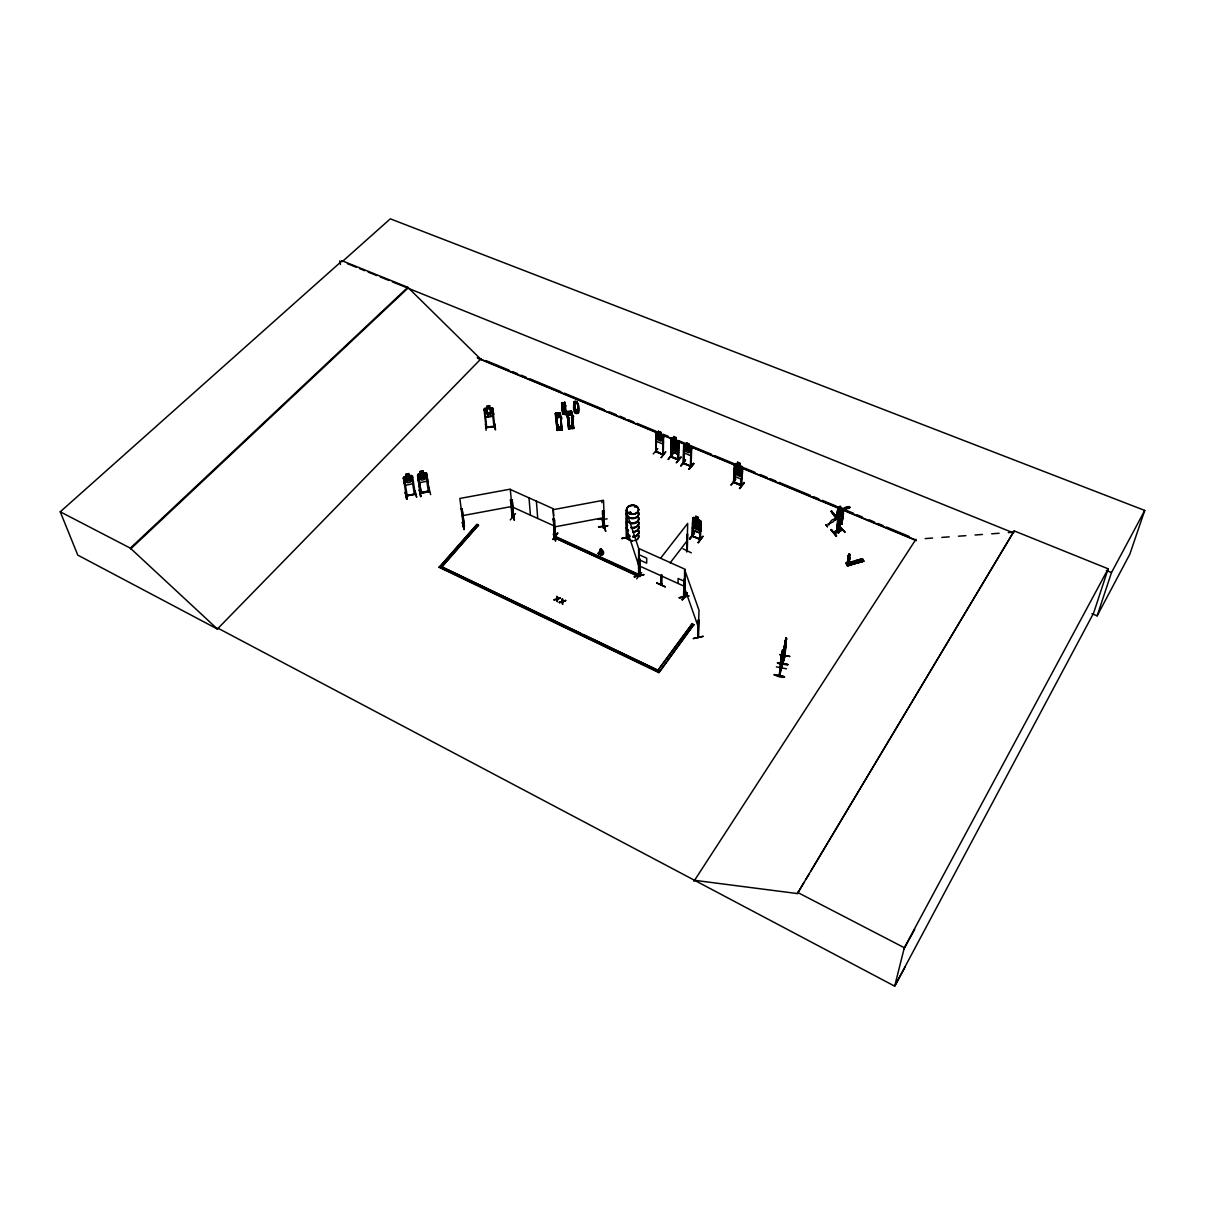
<?xml version="1.0" encoding="UTF-8"?>
<svg xmlns="http://www.w3.org/2000/svg" width="1205" height="1205" viewBox="0 0 1205 1205"><rect width="100%" height="100%" fill="white"/><g stroke="black" fill="none" stroke-linecap="round" stroke-linejoin="round"><path stroke-width="1.5" d="M657.825 448.621L653.215 453.969M741.557 485.871L742.807 467.314L735.547 463.533L734.598 464L733.453 482.452L741.557 485.811L734.387 482.346M656.288 451.935L655.671 433.182L656.544 432.7M656.379 451.965L655.821 434.207L655.746 451.438L663.533 454.677L662.87 453.743M656.168 451.965L656.544 434.508M665.281 586.654L656.785 582.813M658.367 433.604L658.337 431.285L660.958 432.369L662.072 439.87L660.747 441.045L658.322 440.021L657.026 437.776L657.056 433.77L658.367 433.604L658.427 431.39M478.475 525.094L441.843 566.877L478.475 525.094L476.969 524.401L439.223 567.374L658.924 672.631L693.824 624.597L692.122 623.813L658.216 669.905L692.122 623.813M660.943 434.523L660.958 432.369M661.138 457.629L665.778 451.664L661.214 457.599M661.696 583.913L660.852 584.937L661.018 575.252M661.319 575.388L661.364 585.043M661.47 574.664L661.274 585.073L661.756 583.853M662.735 437.34L663.609 437.445L662.735 437.34L663.292 454.933L663.548 436.361L662.63 435.231L663.352 442.13M661.696 584.515L661.756 574.8M662.87 454.36L662.886 437.144M663.157 454.903L656.544 451.333M668.338 459.497L672.887 453.758L668.353 459.15M847.251 564.678L848.169 556.635M670.673 456.906L670.959 438.289L671.803 437.867L678.852 441.572L678.49 460.114L670.567 456.785M678.174 442.34L677.602 459.783L678.566 459.226L671.441 456.71L678.641 459.918L670.808 456.62L670.914 438.349L671.803 437.867M670.658 456.228L671.441 457.147L670.733 455.957M671.366 457.117L671.772 439.674L670.899 439.584L671.772 439.674M672.706 444.073L674.333 442.145L672.857 439.027L673.399 443.862L672.074 444.027M673.294 450.248L672.013 448.004L672.315 438.951L673.64 438.786L673.64 436.466L676.276 437.551L676.095 439.81L677.391 441.075L677.09 450.083L675.749 451.242M673.866 442.25L675.448 442.898M602.575 515.047L602.59 513.646M602.681 515.032L602.5 510.875M674.664 441.587L677.12 440.834L675.418 442.612L677.105 445.865L676.291 445.519M677.165 446.106L675.869 444.856L676.02 440.473M674.77 441.617L673.505 439.298L676.156 440.367L675.945 447.251L673.49 446.257L673.595 439.403L676.08 440.518M680.855 456.846L676.276 462.84L681.247 457.313M678.761 441.557L678.4 460.129M565.311 412.532L565.416 406.913A1.988 1.431 -6.3 0 0 564.889 404.684M678.023 583.446L678.129 578.49L684.139 581.202M680.915 465.642L685.525 459.964L680.961 465.642M683.627 596.355L684.666 596.46L683.943 595.481M700.241 539.704L699.623 538.771M562.84 604.277L562.871 601.506L565.627 600.452L562.886 601.852L562.825 601.009L565.627 600.452M688.838 596.023L679.304 597.575M562.163 601.205L559.376 602.636L562.223 602.063L562.223 598.84M562.238 599.186L562.193 601.551L559.376 602.636M683.175 463.247L684.048 463.624L684.53 446.151L683.642 446.046L684.53 446.151M682.994 548.802L691.354 552.839M682.151 599.578L687.016 592.981L682.196 599.608M686.443 442.943L686.428 445.278L685.088 445.443L684.982 449.435L686.263 451.694L688.733 452.719L690.104 451.574L690.209 447.567L688.899 446.302L689.004 444.088L686.443 442.943L689.094 444.058L688.989 446.272M557.448 601.732L557.493 598.975L560.25 597.906L557.508 599.322L557.448 598.463L560.25 597.906M572.48 426.57L572.676 418.12A3.013 2.154 -6.5 0 0 572.541 415.198A3.013 2.154 -6.5 0 0 568.308 415.544A3.013 2.154 -6.5 0 0 568.459 418.587L569.513 426.811M684.229 579.198L685.012 579.545L684.229 579.198L683.536 596.355L684.5 596.129M684.711 580.117L684.199 597.846L684.259 596.339M684.53 597.77L685.118 569.287L639.027 548.606L639.253 576.201L640.066 576.472L639.117 575.448M698.373 519.4L701.114 521.358L700.361 539.72L692.107 536.135L700.376 539.162M692.137 535.517L693.131 535.623L692.273 535.577M556.846 596.309L556.785 601.415M686.986 534.523L686.82 551.769L687.272 534.643M686.91 551.649L687.694 523.377L661.168 557.478M687.709 534.071L687.257 551.167M690.977 448.847L690.375 466.365L691.143 466.606M690.254 466.275L690.269 465.793M690.435 455.52L691.67 448.064L691.068 466.576L684.063 463.187M691.308 466.41L683.416 463.097L683.807 444.826L684.621 444.434M691.324 465.793L690.48 465.401M576.035 401.702C578.641 400.888 581.94 416.177 575.177 413.21C572.044 411.251 573.911 394.442 577.391 403.856A1.988 1.431 -6.8 0 1 577.888 405.995L577.752 411.628L575.764 411.703L575.101 406.221A1.988 1.431 -6.8 0 1 575.403 403.931L575.448 402.003M689.772 538.951L694.562 532.911L689.817 539.072M693.508 463.307L688.944 469.363L693.553 463.338M562.163 603.961L562.208 601.717L559.361 602.289M692.197 536.135L692.8 517.758L695.541 518.27M692.257 536.195L692.755 517.834L693.749 517.472M693.477 519.37L692.95 536.526L693.643 519.144L692.724 519.039L693.643 519.144M562.886 599.156L562.856 601.355L565.657 600.798M600.677 554.059L600.949 548.591L602.696 553.035L600.677 554.059L599.397 553.216L600.617 548.757L599.397 553.216M695.375 522.458C693.357 517.653 702.259 523.889 695.39 520.394M557.508 596.611L557.463 598.825L560.265 598.252M693.342 638.514L703.087 636.481M658.924 672.631L693.824 624.597M699.442 524.778L697.996 525.877L695.421 524.747L694.095 522.458L694.231 518.496L695.631 518.376L695.662 516.071L698.433 517.261L698.222 519.506L699.578 520.816L699.292 528.905L697.846 530.004L695.255 528.905L693.929 526.63L694.05 522.684L695.466 522.563M698.162 542.732L702.922 536.21L698.222 542.416M700.376 522.081L701.144 522.413L700.376 522.081L699.638 539.479L700.482 538.816M693.703 517.382L701.069 521.434L700.707 531.239L699.638 532.987L693.146 530.215L692.348 527.76M698.373 619.973L698.418 637.445L698.373 619.973L698.975 620.605M697.755 636.074L698.041 637.535L699.02 610.272L684.636 569.694L684.199 597.846L683.958 596.49M698.252 636.15L698.719 619.912M640.036 559.24L639.102 559.12L640.036 559.24L639.93 576.457L639.117 576.095L638.786 558.066M655.595 451.664L663.292 454.888M860.686 559.331L862.343 558.728L846.076 563.353L847.552 565.672L849.194 564.302L849.194 565.205C848.275 560.702 846.633 565.281 847.959 562.148L846.317 562.615L846.467 563.91M848.004 556.183L848.094 555.445M848.139 555.716L848.034 556.68M848.26 557.177L847.552 562.991L848.576 564.497L849.932 557.9M849.706 557.403L849.887 554.812M849.947 558.819L849.54 556.846M730.848 485.028L735.788 479.063L731.315 484.862M734.643 463.94L733.694 482.241L741.452 485.208M734.523 465.22L735.427 465.326L734.357 482.783L733.77 481.608M741.045 470.809L739.584 471.953L737.068 470.899L735.803 468.625L736.044 464.618L737.445 464.467L737.535 462.148L740.262 463.277L739.975 465.522L741.301 466.802L740.789 474.966L739.328 476.111L736.782 475.071L735.532 472.827L735.758 468.85L737.083 468.579M737.49 464.407L737.626 462.253M739.554 488.341L743.997 482.512M741.075 485.299L741.873 468.278L742.626 468.594M740.879 485.57L741.391 478.415M741.708 473.249L742.039 468.082M602.395 520.183L602.289 518.798L603.102 526.404L602.786 519.385L602.349 520.093M569.016 417.894L569.347 418.722M781.668 668.142L783.054 650.067L780.9 657.945L781.322 656.303M785.027 643.078L782.949 663.819L785.042 655.309M554.33 535.442L555.174 536.376L553.411 518.752L554.421 536.089M774.273 674.936C793.779 677.105 780.72 679.213 774.333 674.544M776.382 666.877L786.519 668.82M787.859 664.482C778.4 665.1 769.95 660.144 787.859 664.512M779.831 654.466L789.953 656.484L779.816 654.707M781.668 654.541L779.258 675.297M780.915 657.885L780.463 664.678L782.376 655.61M781.593 655.249L779.545 675.96L782.241 652.779M781.955 652.372L781.759 654.586L781.97 652.508M782.452 651.95L782.542 649.841L781.894 653.065M781.021 668.775L783.024 650.173M781.442 668.745L783.295 651.348L781.955 657.403L781.744 655.701M785.66 640.638L784.771 644.148L786.353 637.942L784.621 655.927L782.542 663.684L785.299 640.307M784.365 645.684L783.898 652.508L785.886 643.545L783.792 652.492M782.602 663.744L785.404 640.201M785.946 637.852L785.991 639.343M785.6 644.389L786.473 637.957L784.756 656.785L784.636 655.836M785.585 644.494L784.41 648.998L786.353 639.177L784.862 656.635M600.813 548.606L599.352 552.553M512.05 500.376L511.327 500.06L512.23 500.165L513.722 517.487L513.24 516.9M513.646 517.457L512.23 500.165M513.164 516.87L511.914 516.297L512.908 517.066L510.272 489.155L459.843 498.463L463.473 526.344L464.392 526.103L462.118 509.082L461.199 509.007L462.118 509.082M511.929 516.975L512.969 516.403L511.974 516.629M559.692 427.745C559 426.916 559.617 428.754 559.662 427.097M836.481 517.969L836.662 516.343M836.963 515.981L838.077 507.049L836.436 517.984L841.858 524.009L843.455 513.104L842.672 512.667L841.226 523.527M834.628 515.213C839.463 522.533 835.743 518.617 838.288 507.727L837.882 507.124M838.077 507.049L837.098 518.662L835.201 520.108C833.965 519.717 838.801 518.15 834.463 515.845M838.258 512.276L840.081 506.19L841.903 508.209L841.632 510.378L843.289 513.194L841.858 524.009L831.36 511.161L841.406 524.326L836.225 516.674L836.933 516.222M564.166 412.773L564.362 411.854L564.317 412.833M564.603 412.697L564.407 412.02M839.177 513.285L839.674 509.263L841.391 511.146L840.879 515.168M840.126 506.341L839.855 508.495L837.791 507.154L842.702 511.764L841.572 510.378L841.903 508.209M841.753 508.254L841.783 516.177L840.653 516.885L838.951 515.002M840.864 523.708L841.918 521.75M841.632 524.009L842.958 512.547M833.649 532.173L841.572 529.01M834.267 532.911L842.22 529.341L834.282 532.941M570.929 425.41L571.245 426.841M571.411 426.66L570.598 425.651M837.626 519.927L838.831 520.153L836.662 531.149L837.596 519.762L838.846 520.078L837.339 530.787M836.526 531.074L838.153 519.521M836.165 536.15L831.239 529.432L836.556 535.924M837.355 530.893L838.74 520.108M839.147 521.735L838.575 532.218L839.975 521.539L838.183 533.107L839.704 521.494L839.689 522.368M839.177 521.901L839.554 522.337C836.993 526.013 840.442 534.568 837.791 532.474M576.833 411.056L576.999 411.583M838.891 532.851L840.367 521.976M839.252 526.148L844.69 532.098M781.277 660.43L781.774 656.876L780.991 661.168L781.292 660.189M694.562 880.313L797.379 893.568L1014.203 530.893L1108.163 568.82L1093.613 613.074L894.682 986.172L218.105 628.272L217.382 629.01L77.783 555.113L60.25 511.809L342.145 260.777L407.817 287.317L480.69 359.15L477.24 357.719L735.351 465.025M846.693 564L847.025 562.735M848.636 555.294L848.862 553.758L849.646 554.014M854.872 560.943L856.529 560.34L857.885 562.66M856.243 563.112L854.887 560.792M857.99 559.933L859.316 562.404L857.99 559.933L859.617 559.481L860.973 561.801M862.072 561.5L860.701 559.18M847.16 565.205L847.612 566.004L863.699 561.048L862.343 558.728L862.66 559.677L846.467 563.789M777.722 662.75L787.814 664.844M603.072 525.726L603.313 524.988M599.879 553.773L600.708 548.953M848.456 564.527L849.54 559.376M784.455 645.775L784.771 644.118M841.602 513.917L840.488 513.692A7.787 4.157 -45.7 0 1 848.651 508.329L850.007 507.365L849.254 507.275A9.098 4.865 -45.7 0 0 840.397 512.577L839.719 513.526L837.927 512.652L837.249 516.192L837.927 516.84L841.602 513.917L840.909 513.27M837.927 516.84L837.927 512.652M629.296 512.818L630.471 512.125L630.215 513.255M630.516 513.21L630.411 512.14L629.929 512.984M784.47 676.698L774.288 674.83M1108.163 568.82L904.322 947.733L894.682 986.172L905.06 967.073M810.875 871.034L1014.203 530.893M783.295 651.348L781.729 655.415M786.699 639.253L785.976 640.036M779.183 675.719L781.322 667.284M779.213 675.809L781.232 667.977M782.542 663.563L785.118 655.415M785.329 640.894L786.097 637.716L784.289 648.26M846.904 563.172L847.913 563.292L846.874 562.765M836.677 531.074L836.767 530.2M837.098 518.662L836.089 517.427L834.342 519.159C838.243 518.677 834.327 515.755 835.909 517.819M599.759 551.95L600.693 548.667M626.389 537.37C627.157 540.262 626.63 536.089 626.374 538.017M626.63 538.243L626.781 537.37M422.398 475.96L424.642 473.595L423.091 476.427L425.47 478.536L422.548 476.984L420.244 479.56L421.825 476.653L419.536 474.68L422.187 476.05M412.592 483.747L413.27 481.518M426.69 481.157L427.398 478.912M427.519 478.972L426.796 481.277L419.702 482.678L418.451 480.765M1091.926 613.676L1097.137 615.845L1111.507 572.556L1144.75 510.438L390.315 218.828L342.295 261.621L342.145 260.777M1144.75 510.438L1129.823 554.225L1097.137 615.845M564.573 412.592L564.181 411.99M604.503 527.564L603.524 527.76M604.518 528.182L603.509 500.256L553.05 509.7L555.068 537.581C554.104 535.773 556.981 536.903 555.023 536.978M484.651 414.927L485.796 416.96L492.755 416.282L493.553 414.068L492.619 416.147L485.796 416.945M492.634 416.222L493.493 414.008M559.015 427.368L559.391 428.468M571.23 426.284L571.215 425.802M419.325 489.998L420.56 496.626M842.265 522.277L841.436 521.78M686.489 551.468L687.287 550.549M463.488 525.726L464.332 525.666M782.301 652.086L780.87 660.43M464.106 529.251L462.419 522.443L464.106 529.522M425.847 474.469L426.736 474.529L425.847 474.469L428.408 491.836L429.131 490.781M420.093 492.574L421.268 493.207L418.466 475.915L417.638 476.08L420.244 493.417L429.387 491.61M420.199 493.191L429.281 491.625L426.675 474.303M414.309 493.809L415.032 493.357M414.309 494.171L411.688 477.06L412.577 477.12L411.688 477.06M406.175 495.782L415.288 494.216L412.471 475.809L404.262 476.788L403.359 477.677L406.221 496.008L415.288 493.583M553.698 533.951L555.776 540.819M564.663 402.862L562.931 402.922L562.916 404.85A1.988 1.431 -6.3 0 0 562.63 407.139L563.353 412.697M559.768 428.121L559.045 427.308M659.466 436.526L661.831 435.653L660.159 437.43L661.861 440.684L659.632 437.656L657.373 438.801L659.09 436.963L657.463 433.83L659.602 436.662M662.524 443.922L663.488 442.115M831.149 529.748L836.526 535.969M603.479 526.359L602.666 518.783L602.771 520.138M677.692 449.028L678.656 447.266M670.824 444.088L671.607 446.558L677.797 449.058L678.746 447.311M687.452 448.275L689.938 447.341L688.191 449.104L689.878 452.372L687.648 449.345L685.299 450.459L687.091 448.637L685.494 445.488L687.588 448.245M670.688 446.919L671.471 449.36L677.647 451.89L678.581 450.143M670.582 449.149L671.351 451.604L677.526 454.104L678.43 452.252M677.526 454.104L678.475 452.372M904.036 948.877L914.731 929.371M779.65 675.809L781.668 667.359M408.179 478.656L410.453 476.201L408.917 479.018L411.342 481.051L408.39 479.59L406.085 482.166L407.667 479.244L405.362 477.195L408.133 478.43M631.043 513.179L630.878 512.637M738.575 467.495L741.015 466.576L739.147 468.323L740.789 471.592L738.575 468.549L736.104 469.649L738.017 467.841L736.466 464.678L738.545 467.299M797.379 893.568L804.127 882.301M806.055 879.078L808.947 874.243M700.813 527.007L699.834 528.814L700.858 527.127M699.638 532.987L700.617 531.194M742.446 473.068L741.376 474.785L734.975 472.209L734.312 469.679M740.955 478.957L742.084 477.331M493.869 426.615L494.683 425.922L493.734 426.419M834.402 515.77L832.369 512.652L832.971 513.315M485.841 427.444L494.743 426.54M841.602 520.289L842.476 518.903L841.647 520.409L837.37 515.68L837.159 512.893M841.647 520.409L842.566 518.858M693.944 881.262L915.966 539.253M603.539 528.046L604.443 528.167L603.826 510.845L602.982 510.995L603.509 528.347M604.413 528.197L603.6 528.001M850.007 507.365L849.269 506.718L849.314 508.405M554.782 537.31L555.656 536.451L554.963 537.596M511.884 516.358L512.215 517.246L510.423 499.879L511.327 499.955L510.423 499.879M839.042 512.878L839.719 511.929A9.098 4.865 -45.7 0 1 848.561 506.627L849.269 506.718M463.217 525.455L464.151 525.275M464.196 525.862L463.292 526.073L464.211 526.178M687.061 593.011L682.135 599.924L687.121 593.342M855.821 561.259L855.821 562.042M428.317 490.947L428.573 491.836L428.212 490.962M429.176 491.038L420.274 492.499M421.132 492.649L428.242 491.143M741.015 479.048L734.658 476.442L733.935 474.002M415.258 494.246L406.431 495.993M739.765 469.754L741.03 470.989M692.574 522.036L699.954 524.401L698.011 523.738M734.312 468.233L741.527 470.477L739.659 469.784L739.795 467.645L737.249 466.606M700.918 525.561L699.954 524.401M742.491 471.547L741.572 470.402M693.146 530.215L699.683 532.926M698.102 523.708L699.427 524.973M404.293 478.521L403.449 478.671L404.293 478.521L407.245 495.797L406.251 495.059M693.432 521.72L695.421 522.639M686.925 550.399L686.971 551.062M740.759 485.028L741.783 484.937L734.176 482.151M700.467 539.132L692.363 535.909M743.952 482.482L739.478 488.658L744.359 482.964M689.742 538.981L694.442 532.821M636.662 578.822L641.617 572.646M670.146 562.871L687.227 540.683M689.365 538.861L694.14 532.685M692.574 523.527L693.493 525.892L699.819 528.649L693.372 525.998L692.634 523.452M636.978 575.839L637.957 574.062L556.123 536.797L555.113 537.987L636.978 575.839L637.957 574.062M677.647 451.89L671.516 449.299L670.824 446.889M678.701 444.419L675.99 442.687M678.581 446.648L677.707 445.458L670.718 443.38M677.782 443.274L670.824 441.135M671.622 440.774L673.339 441.617M671.516 443.018L670.748 443.5M676.11 440.443L673.444 439.298M680.961 465.989L685.419 460.235M683.295 462.765L684.139 462.765L683.34 462.434M691.459 453.878L690.495 455.611L684.304 453.035L683.536 450.565M684.048 463.624L684.079 462.705M690.706 446.98L691.625 448.124M598.072 553.321C604.518 544.178 606.341 559.933 598.117 553.487M668.293 459.15L672.495 453.683M677.752 449.119L673.218 447.07M684.53 444.419L683.672 444.826L683.28 463.383L691.068 466.576M678.852 441.572L677.933 440.428M552.688 539.358L557.84 532.881L553.125 539.524M656.424 441.376L655.686 438.861L656.424 441.376L662.584 443.862M554.149 519.084L553.231 518.963M555.144 538.514L556.123 536.797M515.484 513.631L510.257 519.927M439.223 567.374L476.969 524.401M420.455 493.402L417.548 474.996L418.391 474.047L426.645 473.204L429.281 491.625M417.563 475.071L418.406 474.122M639.524 575.839L638.936 574.981L638.725 575.809M570.748 426.781L570.869 425.772M638.575 574.499L638.816 575.839L638.59 548.275L625.967 510.348L626.555 538.65L626.449 520.846M626.916 537.927L621.78 538.394L628.061 537.219L621.87 538.65M493.794 426.013L493.975 426.916L492.122 409.429L492.95 409.564L492.122 409.429M494.713 426.148L485.826 427.082M486.579 426.721C484.531 427.971 487.543 426.585 486.85 427.564M60.25 511.809L130.321 548.139L217.382 629.01L218.195 628.332M217.382 629.01L481.217 358.593M486.052 427.715L484.049 409.128L491.866 407.757L492.996 408.405L493.568 414.143M484.049 409.188L484.952 408.329M130.321 548.139L407.817 287.317M130.622 548.968L407.938 288.161M630.983 513.089L630.064 513.24M634.734 506.537L635.517 506.913L634.719 506.928M738.183 471.938L740.623 470.929L738.74 472.676L740.382 475.93L738.168 472.902L735.683 474.002L737.611 472.194L736.059 469.076L738.288 472.39M696.912 521.494L699.292 520.56L697.454 522.247L699.231 525.485L696.882 522.458L694.426 523.482L696.309 521.735L694.667 518.557L696.806 521.69M677.315 445.067L675.975 446.227L673.535 445.217L672.254 442.958M677.255 447.793L675.915 448.953L673.459 447.959L672.164 445.714M561.515 403.057L564.904 402.771L566.109 413.842L562.735 414.113L561.741 402.937L563.774 414.023L561.937 403.027M565.763 413.872C562.343 378.46 567.871 435.412 564.512 406.356M555.505 413.39L560.325 413.104L562.102 429.974L560.22 413.134M556.153 413.496L557.644 430.366L555.595 413.375M559.858 416.93L559.105 412.954L559.286 416.99M559.075 413.089L559.768 416.945M560.159 416.915L559.964 412.682L555.897 413.496M573.866 402.154L577.165 401.958M574.439 402.108L575.598 411.312M576.231 401.943L577.014 401.717L576.276 401.958M568.685 428.814L567.013 411.703L571.788 411.553L573.716 428.377L571.426 411.116L566.998 411.477L568.609 428.814L573.746 428.362M565.115 413.918L565.943 413.752M565.371 413.812C560.25 419.37 561.635 385.811 562.991 414.008M567.645 411.914L569.513 428.754L567.871 411.628M570.236 411.673L570.959 415.258L570.567 411.402M571.2 411.613L573.113 428.453M577.541 412.999L578.31 412.02L575.613 412.833M555.535 413.029L557.026 430.396L562.163 429.944M577.617 412.999L577.3 409.218L578.566 412.923M557.87 430.321L557.87 424.657M556.409 413.179L557.99 430.321L556.077 413.466L555.219 413.541L557.343 430.215M560.596 430.08L560.521 426.058M560.897 429.929L560.897 426.269M560.837 420.485L561.575 430.019L560.852 424.401M571.818 422.744L572.872 428.438M833.709 515.077C822.804 500.256 852.703 539.463 833.453 513.179M833.649 515.017L835.201 516.96M835.668 516.101L831.405 511.387L836.571 517.788L834.839 515.168M832.113 511.523L831.36 511.161M834.583 519.355C829.944 518.406 828.95 527.579 828.498 524.386M834.884 519.777C833.483 523.482 826.329 523.618 828.091 524.311M830.787 529.929L836.195 536.12M406.025 474.168L406.401 476.367L404.985 477.376L405.633 481.337L407.426 482.738L410.257 482.181L411.507 480.193L410.875 476.216L409.233 475.809L408.962 473.52L405.934 474.183L406.281 476.321L404.202 476.728M569.438 417.623L569.347 418.542M512.893 516.478L513.661 516.885M464.377 526.148L462.057 508.841M837.475 518.798L833.95 514.896M601.626 501.129L601.958 502.666M406.868 498.84L405.347 492.273L406.989 499.171M406.477 499.232L405.302 492.303L406.868 498.87M420.922 496.234L419.34 489.682L420.891 496.55M655.746 433.243L656.589 432.776M670.854 441.271L671.712 440.804M553.276 534.041L555.339 540.955M837.37 515.68L837.234 512.953M839.719 508.405L838.469 507.034M839.298 526.163L845.021 532.249L839.222 525.907M841.662 522.096L837.144 517.412L842.25 522.187M841.798 523.934L836.752 517.758M833.303 532.188L841.316 528.649M843.455 513.104L842.672 512.667M486.097 430.336L485.464 424.1M856.153 562.102L856.966 561.304L855.671 561.771M856.695 562.238L856.815 561.304M564.874 402.786L564.347 402.816M574.092 401.958L574.89 402.078M553.984 599.744L556.785 598.674L556.846 599.518L553.999 600.09M576.171 413.134L575.629 413.164M561.801 429.839L561.741 428.619L561.44 429.537L557.659 429.839L557.267 428.98L557.704 430.321M568.881 428.649L567.48 413.812M570.086 428.709L568.85 427.398L569.242 428.257M555.701 537.43L554.601 520.093L553.758 520.244L554.601 520.093M421.223 493.267L418.466 475.915M511.974 516.915L512.833 516.779M630.064 512.14L629.718 513.044M683.838 596.068L684.576 596.475M862.403 559.225L846.241 563.654L862.554 559.391M847.642 566.019L847.175 565.22L863.518 561.093M847.205 565.265L863.578 561.229L847.431 565.657M847.341 565.507L863.699 561.048M849.887 555.279L849.42 553.818M639.388 575.267L640.141 575.598M554.541 535.803L553.411 518.752M513.104 516.267L513.767 516.629M670.854 455.942L671.245 456.514M486.669 427.655L484.922 410.152L484.109 410.242L484.922 410.152M494.728 426.811L492.83 408.299L489.802 407.877M703.102 636.24L693.387 638.575M687.257 595.978L679.304 597.951M679.274 597.801L688.823 595.888M643.711 574.529L634.252 576.743L643.726 574.589M634.282 576.758L643.741 574.921M414.686 490.751L416.659 497.258L415.062 490.721M430.667 494.622L429.025 488.1M420.138 471.501L423.181 470.914L423.512 473.113L425.049 473.625L425.651 477.587L424.386 479.575L421.569 480.132L419.792 478.746L419.189 474.77L420.59 473.761L420.138 471.501L420.485 473.716M420.153 471.577L423.196 470.989M409.218 475.734L411.297 475.327M418.527 476.141L417.638 476.08M514.43 520.153L512.02 513.179L513.902 519.927M604.217 527.248L603.6 528.317L603.072 511.236L603.916 511.071M554.195 526.992L604.036 517.593M462.072 515.74L511.899 506.477M672.224 441.738L673.565 441.557M494.381 423.196L495.18 429.703M486.052 427.685L494.622 426.54M489.667 405.708L486.715 405.995L487.92 416.764M484.907 408.344L487.031 408.133L485.63 409.067L486.052 413.059L487.709 414.61L490.45 414.354L491.761 412.502L491.354 408.51L489.802 407.938M487.106 408.917L489.938 408.736M487.528 412.908L490.284 412.652M512.773 516.162L512.938 517.171M561.62 428.001L561.56 426.886L561.259 427.805L557.478 428.121L557.087 427.248L557.147 428.362L561.666 428.152M563.985 413.692L563.895 412.336L564.874 413.511M576.412 412.773L576.336 411.432L577.3 412.607M575.357 412.261L574.258 402.124M558.969 417.322L556.032 417.789L560.461 417.201M570.342 426.133C574.408 425.666 569.287 430.772 570.357 426.284M558.879 429.748L558.743 427.73L560.129 427.76M597.71 519.355L607.169 518.903M598.539 526.766L607.983 525.681L598.584 527.142M840.638 523.256L831.631 510.95M925.199 538.59L932.595 538.063M941.828 537.4L949.209 536.858M958.457 536.195L965.838 535.668M975.071 535.005L982.467 534.463M991.7 533.8L999.096 533.273M1008.329 532.61L1013.872 532.203M463.488 526.299L463.398 525.35M605.618 531.089L604.398 526.178M605.693 531.375L603.931 525.967M862.298 558.939L862.644 559.662M846.949 563.503L847.687 563.021M494.487 423.482L495.586 429.688M561.184 430.049L560.792 426.299M573.429 428.272L571.396 411.462M562.75 414.128L562.313 402.816M838.62 513.3L839.719 513.526M656.198 451.318L655.64 451.077M513.631 517.517L513.194 516.282M638.966 574.499L639.222 575.523M347.477 263.714L356.108 267.209M359.572 268.61L364.754 270.703M368.203 272.104L376.849 275.584M380.298 276.984L388.944 280.479M392.393 281.88L1013.45 532.911M1106.341 570.477L1111.507 572.556M673.55 442.265L676.02 443.274M735.216 467.977L737.114 468.745M739.674 470.432L737.129 469.393L736.888 473.369L739.433 474.409L739.93 466.245L737.4 465.19L737.159 469.182L739.689 470.236M670.628 445.473L678.536 448.682M677.511 453.939L671.471 451.483L670.718 449.104M658.382 431.45L660.822 432.459M486.413 360.762L508.932 370.116M512.396 371.562L517.593 373.716M521.057 375.147L526.254 377.316M529.718 378.747L560.897 391.7M564.362 393.146L604.187 409.7M609.384 411.854L616.312 414.746M619.777 416.177L624.973 418.346M628.438 419.777L633.634 421.931M637.099 423.377L656.153 431.3M663.081 434.177L668.278 436.331M678.671 440.653L685.6 443.53M689.064 444.976L711.583 454.33M715.047 455.761L734.101 463.684M744.494 468.007L754.887 472.315M760.084 474.484L767.013 477.361M770.477 478.792L775.674 480.961M779.138 482.392L810.302 495.345M813.767 496.791L818.963 498.945M822.428 500.391L836.285 506.145M843.214 509.022L853.607 513.345M857.071 514.791L862.268 516.945M869.197 519.822L874.393 521.991M877.858 523.422L883.054 525.576M886.519 527.022L909.037 536.376M742.28 467.901L839.298 508.239M842.762 509.685L915.529 539.93M478.521 358.578L673.143 439.524M678.355 441.693L735.698 465.537M740.909 467.706L838.213 508.164M843.425 510.333L916.418 540.683M673.565 443.5L676.005 444.525M741.316 474.695L735.095 472.089L734.402 469.694M698.041 524.371L695.451 523.271L695.315 527.218L697.906 528.317L698.192 520.214L695.616 519.084L695.481 523.06L698.057 524.175M510.333 489.486L553.276 508.736L553.728 515.65M513.812 517.216L511.507 499.849M656.755 583.13L665.281 586.986M640.141 576.186L639.268 558.909M639.117 554.752L646.693 558.156L646.693 563.172L639.147 559.768M511.959 506.808L554.405 526.028M639.147 565.838L684.666 586.458M598.117 553.441L601.611 555.083M556.153 537.325L581.714 548.968M585.118 550.519L637.957 574.589M555.113 537.987L636.978 575.312M426.57 473.324L425.47 472.661M477.029 524.913L478.551 525.621M692.107 624.326L693.809 625.124M442.009 566.952L580.539 633.258M583.913 634.869L659.933 671.245L440.322 566.154M439.147 566.862L658.924 672.119M797.544 892.393L904.322 947.733M831.164 511.251L833.755 513.661M836.857 518.391L837.038 516.267M693.613 463.669L688.944 469.363L693.929 463.82M676.02 442.551L677.331 443.802M840.307 507.079L841.316 509.007L840.216 507.787M837.46 515.635L841.723 520.379M836.677 516.433L836.632 517.307L835.743 516.026M836.225 516.674L841.406 524.326M602.651 552.357L601.069 548.637L601.385 551.513M741.798 466.275L742.657 467.374M404.308 483.356L405.588 485.284L412.667 483.808L413.39 481.578M836.481 516.463L841.677 524.115M418.527 480.659L419.702 482.678M638.665 575.086L638.439 558.141M862.313 558.879L863.684 561.199M847.959 562.148L846.317 562.615M846.332 563.368L847.476 565.341M698.222 542.672L702.952 536.496M602.696 553.035L601.159 548.832L602.304 553.637M684.199 586.865L698.388 627.308M626.239 527.669L638.71 565.491M734.071 473.957L734.764 476.337M423.497 473.053L423.091 471.004M464.046 529.582L462.374 522.473M339.825 260.882L340.473 264.482M403.449 477.617L404.398 483.326M577.014 401.581L577.15 402.847L574.213 402.922M577.24 403.434L577.376 404.699M577.707 407.32L578.37 412.848M577.572 409.278L578.189 412.954M574.077 401.807L575.433 413.089L575.583 412.246M600.979 548.998L601.566 554.014M571.742 417.216L573.158 428.438M571.682 419.114L572.812 428.468L571.697 420.861M571.742 424.763L572.194 428.513M568.127 411.869L568.639 415.605M568.986 419.355L569.408 423.091M567.751 413.782L569.468 428.739M566.998 411.477L568.971 428.649M564.482 404.669L565.567 413.887M564.497 408.39L565.13 413.918M559.964 412.682L560.461 417.427M559.105 412.954L559.557 416.825M560.22 429.477L560.114 427.609M557.975 424.642L558.548 430.275M489.667 405.633L490.721 416.478M573.219 426.495L573.128 425.305L572.827 426.224L569.046 426.54C567.344 425.305 570.854 428.694 573.234 426.6M529.01 497.861L530.426 515.168M536.391 501.175L537.731 518.481M555.716 414.731L560.159 414.595M562.84 412.788L565.793 412.547M564.799 403.133L564.904 404.775M567.314 414.294L571.757 414.159M573.384 428.137L573.324 427.037L573.023 427.956M575.478 411.703L575.252 411.884M602.605 510.875L602.711 514.369M602.741 517.156L603.102 526.404M780.358 663.413L780.358 664.648M626.675 521.479L626.962 538.62M638.032 516.659A6.115 4.534 -0.7 0 1 636.315 522.518A6.115 4.534 -0.7 0 1 628.272 522.051M627.323 521.102A6.115 4.534 -0.7 0 1 627.459 516.568M637.957 516.96A6.025 4.474 -0.7 0 1 636.873 522.368A6.025 4.474 -0.7 0 1 629.567 523M627.398 521.343A6.025 4.474 -0.7 0 1 626.901 517.954M637.987 520.786A6.025 4.474 -0.7 0 1 637.445 525.757A6.025 4.474 -0.7 0 1 631.058 527.308M627.444 525.169A6.025 4.474 -0.7 0 1 626.946 521.78M638.002 521.147A6.025 4.474 -0.7 0 1 637.445 526.118A6.025 4.474 -0.7 0 1 631.058 527.654M627.459 525.531A6.025 4.474 -0.7 0 1 626.946 522.126M637.987 511.869A6.13 4.534 -0.7 0 1 636.481 517.608A6.13 4.534 -0.7 0 1 628.603 517.532A6.13 4.534 -0.7 0 1 627.383 511.779M637.957 516.162A6.025 4.474 -0.7 0 1 636.255 521.946A6.025 4.474 -0.7 0 1 628.332 521.479M627.398 520.545A6.025 4.474 -0.7 0 1 627.519 516.071M637.987 511.628A6.13 4.534 -0.7 0 1 636.481 517.367A6.13 4.534 -0.7 0 1 628.588 517.291A6.13 4.534 -0.7 0 1 627.383 511.538M637.912 511.372A6.055 4.474 -0.7 0 1 636.436 517.035A6.055 4.474 -0.7 0 1 628.649 516.96A6.055 4.474 -0.7 0 1 627.444 511.282M638.123 530.14A6.055 4.519 -0.6 0 1 638.017 534.659A6.055 4.519 -0.6 0 1 632.715 536.888M629.703 536.255A6.055 4.519 -0.6 0 1 627.022 531.134M638.063 530.441A5.98 4.458 -0.6 0 1 634.282 536.948M629.748 536.466A5.98 4.458 -0.6 0 1 627.097 531.42M638.078 534.086A5.95 4.443 -0.6 0 1 634.312 540.593M632.761 540.729A5.95 4.443 -0.6 0 1 627.172 535.065M637.972 521.388A5.995 4.458 -0.7 0 1 637.43 526.344A5.995 4.458 -0.7 0 1 631.074 527.88M627.474 525.757A5.995 4.458 -0.7 0 1 626.977 522.368M638.123 529.899A6.055 4.519 -0.6 0 1 638.017 534.418A5.965 4.474 -0.6 0 1 635.773 540.442M632.776 541.015A5.965 4.474 -0.6 0 1 627.157 535.321M638.093 525.44A6.07 4.519 -0.6 0 1 637.987 529.974A6.07 4.519 -0.6 0 1 632.67 532.188M628.392 530.818A6.07 4.519 -0.6 0 1 626.946 526.434M638.048 529.658A5.98 4.458 -0.6 0 1 637.957 534.116A5.98 4.458 -0.6 0 1 632.715 536.315M629.733 535.683A5.98 4.458 -0.6 0 1 627.097 530.637M638.017 534.418A6.055 4.519 -0.6 0 1 632.715 536.647M629.703 536.014A6.055 4.519 -0.6 0 1 627.022 530.893M638.093 525.199A6.07 4.534 -0.6 0 1 637.987 529.733A6.07 4.534 -0.6 0 1 632.67 531.947M628.392 530.577A6.07 4.534 -0.6 0 1 626.946 526.193M638.017 524.958A5.995 4.458 -0.7 0 1 637.912 529.417A5.995 4.458 -0.7 0 1 632.655 531.616M628.453 530.26A5.995 4.458 -0.7 0 1 627.519 529.326M626.946 528.242A5.995 4.458 -0.7 0 1 627.022 525.922M568.444 418.466A3.013 2.154 -6.5 0 1 568.293 415.409A3.013 2.154 -6.5 0 1 572.526 415.062A3.013 2.154 -6.5 0 1 572.676 418.12M839.81 513.044A7.787 4.157 -45.7 0 1 847.959 507.682M658.352 434.312L658.337 438.319L660.762 439.328L660.792 435.336L658.352 434.312M658.804 431.993L660.37 433.363L658.804 431.993M673.384 444.57L673.324 448.546L675.779 449.555L675.854 445.579L673.384 444.57M561.048 419.702L560.912 428.152L557.93 428.393L556.8 420.048A3.013 2.169 -6 0 1 556.62 416.99A3.013 2.169 -6 0 1 560.867 416.644A3.013 2.169 -6 0 1 561.048 419.702M674.032 439.945L675.598 441.301L674.032 439.945M674.107 437.174L675.674 438.545L674.107 437.174M686.413 445.986L686.308 449.992L688.778 451.016L688.883 447.025L686.413 445.986M686.91 443.666L688.492 445.037L686.91 443.666M695.993 520.997L697.635 522.413L695.993 520.997M696.159 516.794L697.8 518.24L696.159 516.794M825.952 524.823L827.443 526.721L825.952 524.823M737.731 467.088L739.328 468.474L737.731 467.088M738.002 462.871L739.599 464.271L738.002 462.871M676.939 448.682L674.68 445.76L672.36 446.904L674.122 445.067L672.511 441.949L674.649 444.796L676.924 443.741L675.207 445.519L676.909 448.757M698.93 529.793L696.58 526.796L694.125 527.82L696.008 526.088L694.351 522.925L696.565 525.832L699.005 524.898L697.153 526.585L698.93 529.793M739.93 467.555L737.159 466.501L739.93 467.555M842.461 529.959L834.478 533.499L842.461 529.959M408.435 474.137L406.733 475.207L408.435 474.137M422.654 471.532L420.937 472.601L422.654 471.532M409.354 476.517L406.507 477.075L407.154 481.036L409.986 480.494L409.354 476.517M423.542 473.927L420.696 474.484L421.313 478.445L424.13 477.888L423.542 473.927M489.125 406.19L487.423 407.079L489.125 406.19M571.622 412.803L567.209 413.39L571.622 412.803M560.265 415.499L555.851 416.087L560.265 415.499M629.447 513.405A6.085 4.489 -0.7 0 0 638.65 509.579A6.085 4.489 -0.7 0 0 629.628 505.648A6.085 4.489 -0.7 0 0 629.447 513.405M629.477 513.797A6.055 4.458 -0.7 0 0 638.635 509.986A6.055 4.458 -0.7 0 0 629.643 506.055A6.055 4.458 -0.7 0 0 629.477 513.797M629.462 513.571A6.085 4.489 -0.7 0 0 638.665 509.745A6.085 4.489 -0.7 0 0 629.628 505.799A6.085 4.489 -0.7 0 0 629.462 513.571"/></g></svg>
